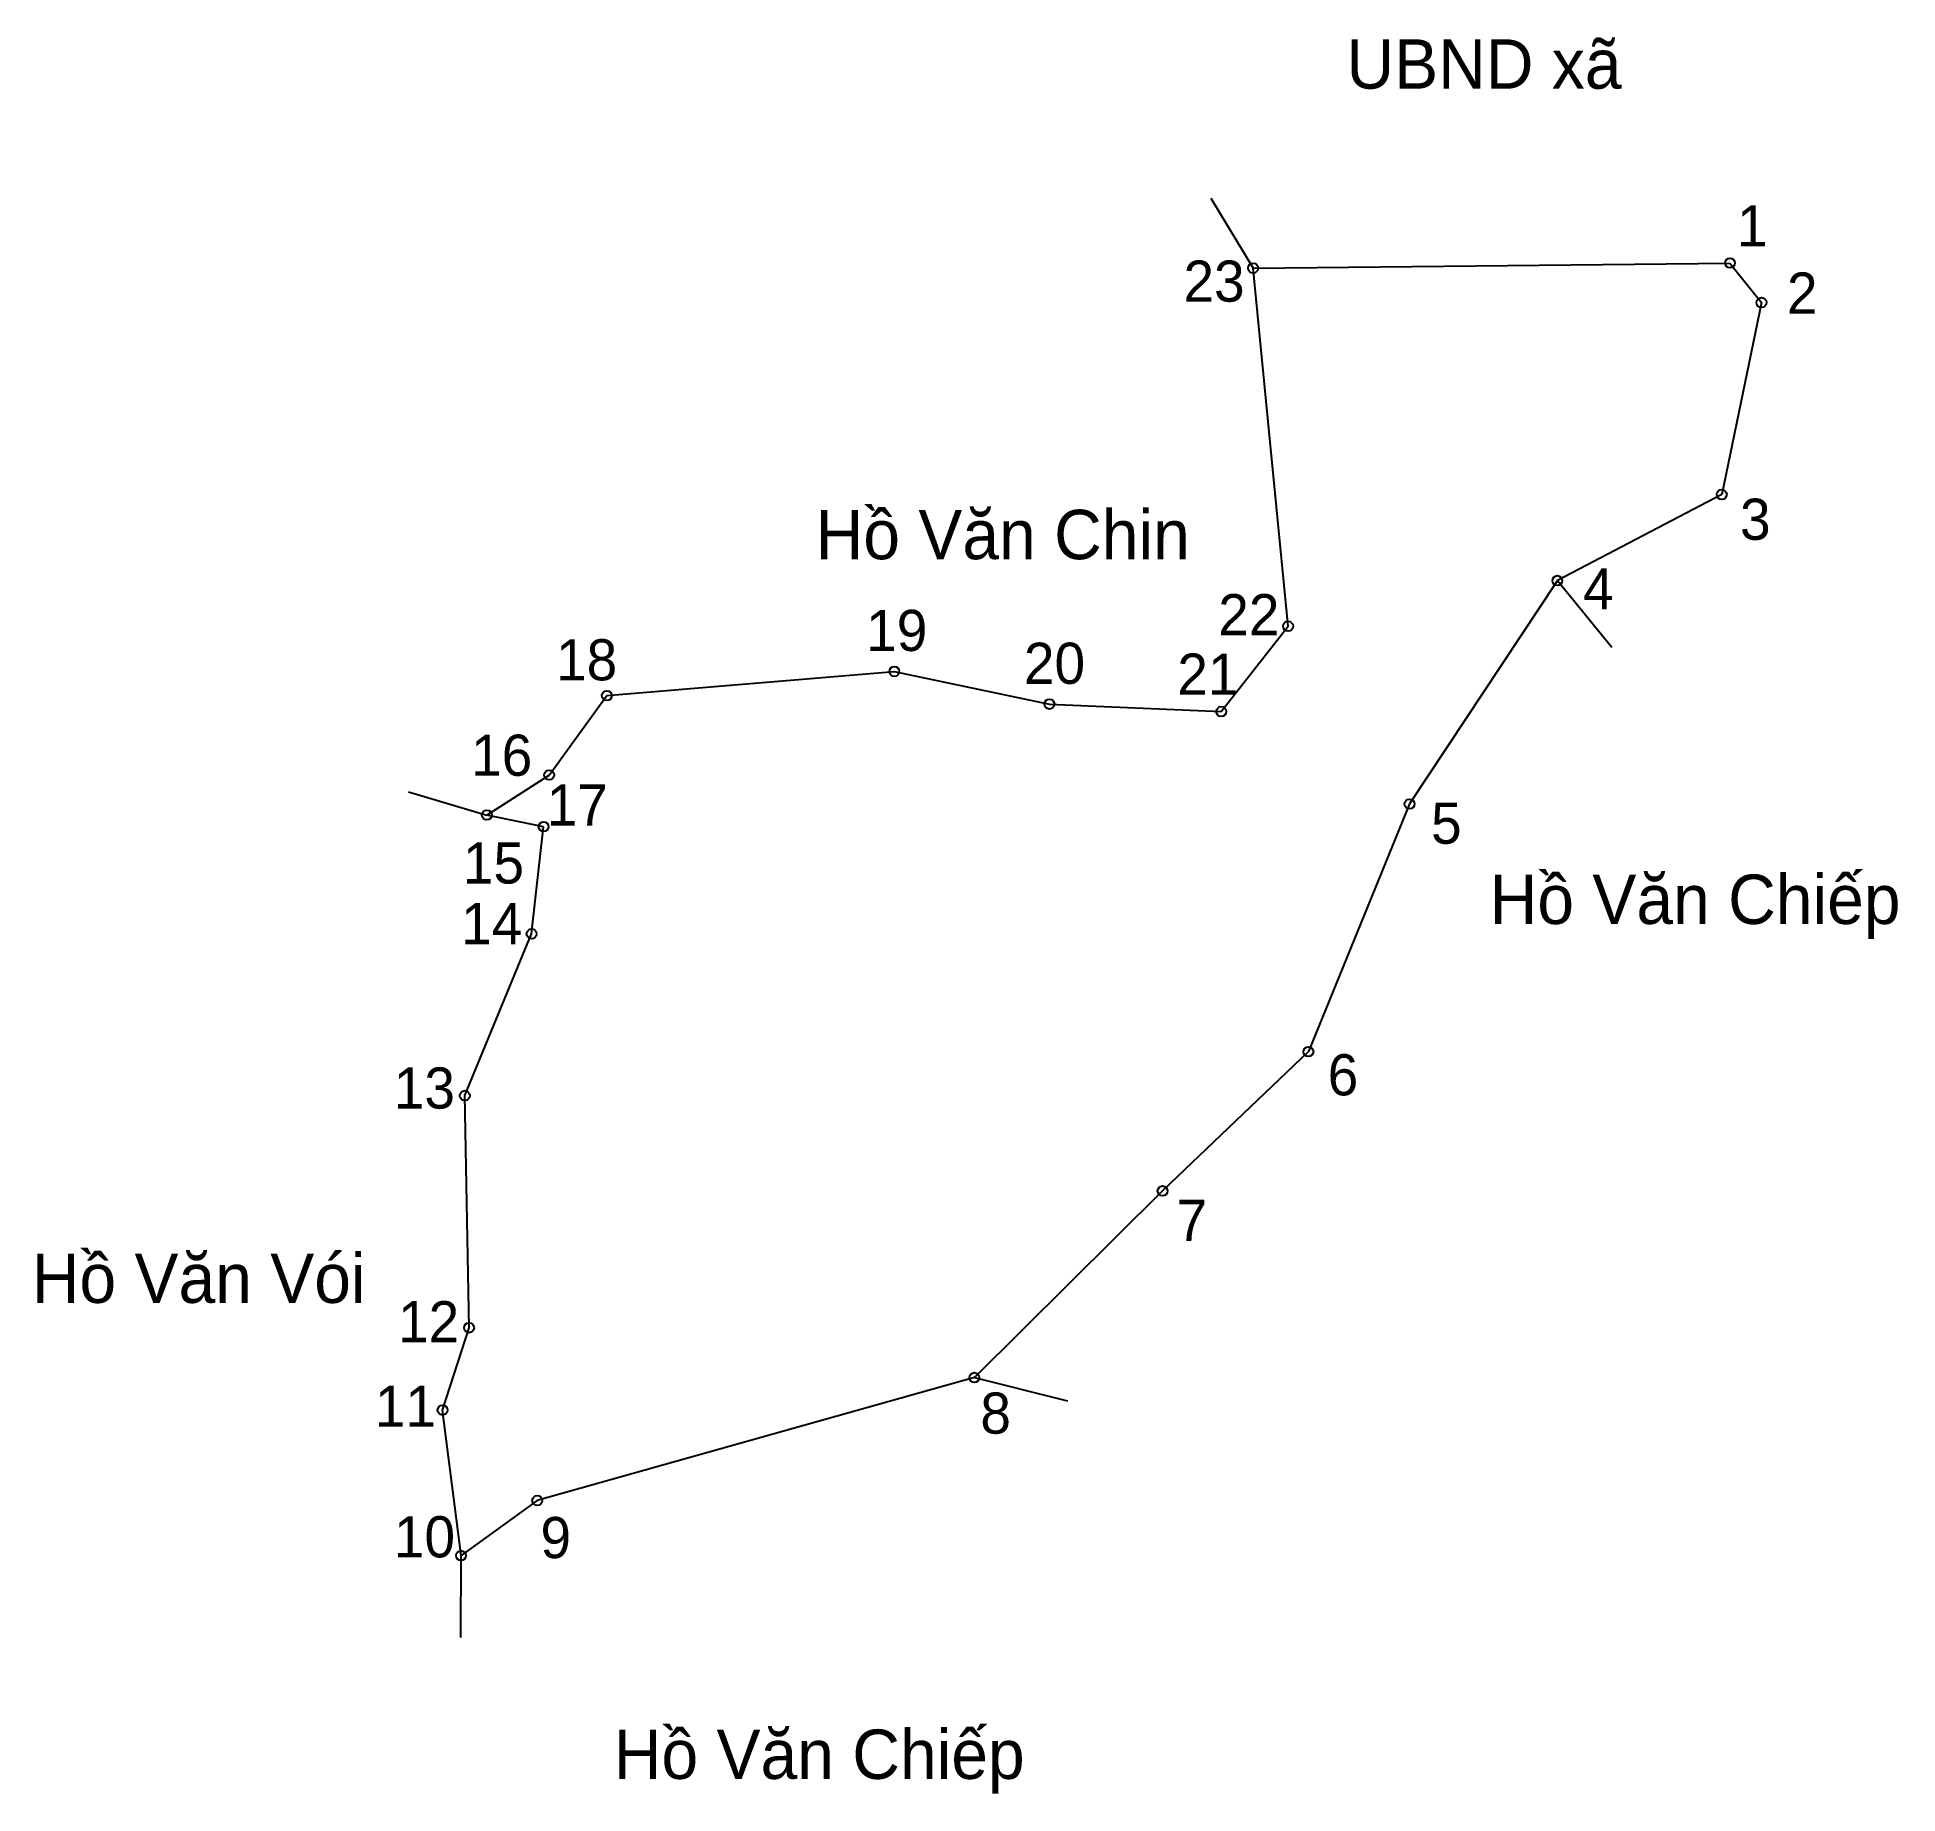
# Model space of a CAD drawing. Extents: x 547937 to 548168, y 1825376 to 1825594.
import ezdxf

# ---------------------------------------------------------------- set-up
doc = ezdxf.new("R2010")
doc.units = 0
for name, color, linetype in [('CanhThua', 7, 'Continuous'), ('MocDinhThua', 7, 'Continuous'), ('RauThua', 7, 'Continuous'), ('SoHieuDinhThua', 7, 'Continuous'), ('TenChuLanCan', 7, 'Continuous')]:
    doc.layers.add(name, color=color, linetype=linetype)

msp = doc.modelspace()

# ---------------------------------------------------------------- linework, layer by layer
at = {"layer": 'CanhThua'}
for p, q in [((548088.05, 1825565.03), (548147.14, 1825565.66)), ((548147.14, 1825565.66), (548151.04, 1825560.76)), ((548092.39, 1825520.67), (548088.05, 1825565.03)), ((548151.04, 1825560.76), (548146.12, 1825536.98)), ((548146.12, 1825536.98), (548125.75, 1825526.32)), ((548125.75, 1825526.32), (548107.43, 1825498.65)), ((548084.1, 1825510.1), (548092.39, 1825520.67)), ((548007.97, 1825512.07), (548043.59, 1825515.06)), ((548043.59, 1825515.06), (548062.81, 1825511.02)), ((548000.82, 1825502.23), (548007.97, 1825512.07)), ((548062.81, 1825511.02), (548084.1, 1825510.1)), ((547993.1, 1825497.28), (548000.82, 1825502.23)), ((548107.43, 1825498.65), (548094.9, 1825467.97)), ((548000.13, 1825495.83), (547993.1, 1825497.28)), ((547998.64, 1825482.56), (548000.13, 1825495.83)), ((547990.37, 1825462.52), (547998.64, 1825482.56)), ((548094.9, 1825467.97), (548076.83, 1825450.71)), ((547990.9, 1825433.76), (547990.37, 1825462.52)), ((548076.83, 1825450.71), (548053.51, 1825427.59)), ((547987.61, 1825423.56), (547990.9, 1825433.76)), ((548053.51, 1825427.59), (547999.34, 1825412.36)), ((547989.9, 1825405.54), (547987.61, 1825423.56)), ((547999.34, 1825412.36), (547989.9, 1825405.54))]:
    msp.add_line(p, q, dxfattribs=at)
at = {"layer": 'MocDinhThua'}
for centre in [(548088.05, 1825565.03), (548147.14, 1825565.66), (548151.04, 1825560.76), (548146.12, 1825536.98), (548125.75, 1825526.32), (548092.39, 1825520.67), (548043.59, 1825515.06), (548007.97, 1825512.07), (548062.81, 1825511.02), (548084.1, 1825510.1), (548000.82, 1825502.23), (548107.43, 1825498.65), (547993.1, 1825497.28), (548000.13, 1825495.83), (547998.64, 1825482.56), (548094.9, 1825467.97), (547990.37, 1825462.52), (548076.83, 1825450.71), (547990.9, 1825433.76), (548053.51, 1825427.59), (547987.61, 1825423.56), (547999.34, 1825412.36), (547989.9, 1825405.54)]:
    msp.add_circle(centre, 0.612, dxfattribs=at)
at = {"layer": 'RauThua'}
for p, q in [((548082.8, 1825573.7), (548088.05, 1825565.03)), ((548125.75, 1825526.32), (548132.5, 1825518.06)), ((547983.37, 1825500.15), (547993.1, 1825497.28)), ((547983.37, 1825500.15), (547993.1, 1825497.28)), ((548053.51, 1825427.59), (548065.06, 1825424.69)), ((548053.51, 1825427.59), (548065.06, 1825424.69)), ((547989.87, 1825395.39), (547989.9, 1825405.54))]:
    msp.add_line(p, q, dxfattribs=at)

# ---------------------------------------------------------------- texts
at = {"layer": 'SoHieuDinhThua'}
for s, height, p in [('1', 5.1, (548148, 1825567.72)), ('23', 5.096, (548079.42, 1825560.87)), ('2', 5.1, (548154.2, 1825559.39)), ('3', 5.1, (548148.38, 1825531.37)), ('4', 5.1, (548128.93, 1825522.75)), ('22', 5.096, (548083.73, 1825519.55)), ('19', 5.096, (548040.1, 1825517.6)), ('18', 5.096, (548001.67, 1825513.96)), ('20', 5.096, (548059.65, 1825513.53)), ('21', 5.096, (548078.66, 1825512.19)), ('16', 5.096, (547991.15, 1825502.14)), ('17', 5.096, (548000.52, 1825495.97)), ('5', 5.1, (548110.1, 1825493.72)), ('15', 5.096, (547990.13, 1825488.79)), ('14', 5.096, (547989.92, 1825481.28)), ('6', 5.1, (548097.29, 1825462.55)), ('13', 5.096, (547981.57, 1825460.91)), ('7', 5.1, (548078.57, 1825444.51)), ('12', 5.096, (547982.09, 1825431.96)), ('11', 5.096, (547979.23, 1825421.49)), ('8', 5.1, (548054.25, 1825420.64)), ('10', 5.096, (547981.58, 1825405.32)), ('9', 5.1, (547999.74, 1825405.22))]:
    msp.add_text(s, height=height, dxfattribs=at).set_placement(p)
at = {"layer": 'TenChuLanCan'}
for s, height, p in [('UBND xã', 6.115, (548099.62, 1825587.26)), ('Hồ Văn Chin', 6.1154, (548033.84, 1825528.97)), ('Hồ Văn Chiếp', 6.1154, (548117.36, 1825483.78)), ('Hồ Văn Vói', 6.115, (547936.71, 1825436.84)), ('Hồ Văn Chiếp', 6.1154, (548008.83, 1825377.87))]:
    msp.add_text(s, height=height, dxfattribs=at).set_placement(p)

doc.saveas('drawing.dxf')
